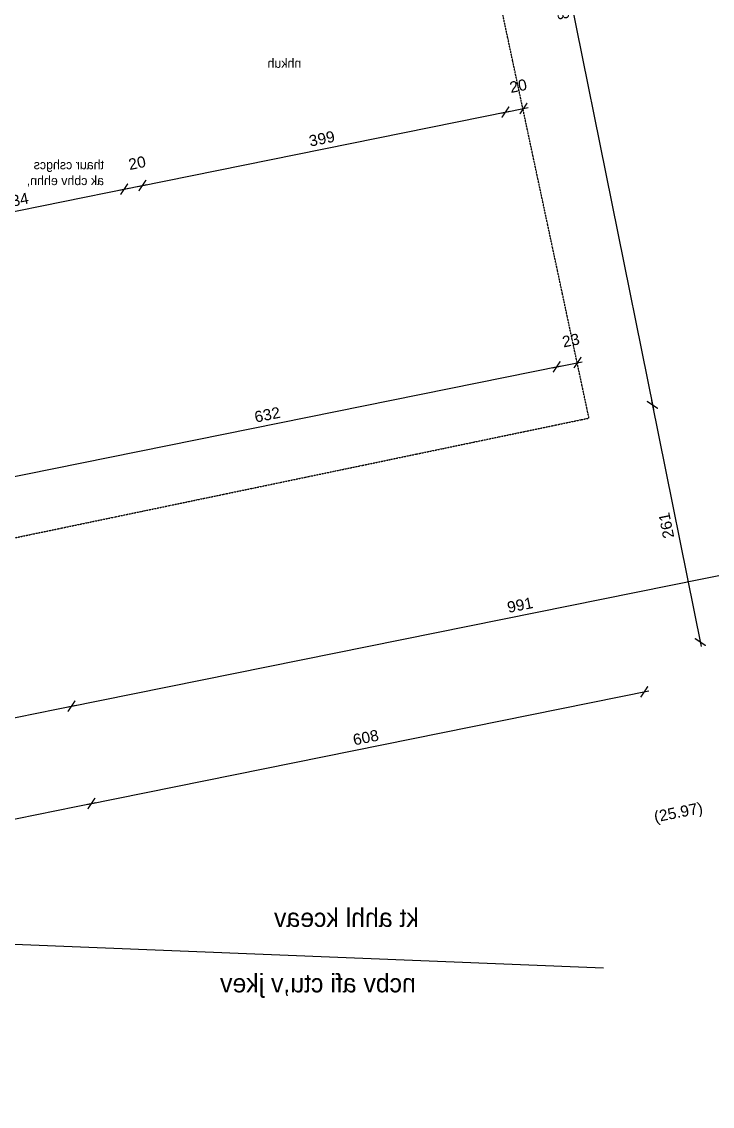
# Model space of a CAD drawing. Header units: inches. Extents: x -17555537 to 12417971, y -67520139 to 3709.
# Drawn here: x 1108 to 1853, y 1507 to 2676 of the extents above; entities that cross this region are included whole.
import ezdxf

# ---------------------------------------------------------------- set-up
doc = ezdxf.new("R2010")
doc.units = ezdxf.units.IN
doc.header["$MEASUREMENT"] = 0
doc.linetypes.add('BORDER2', pattern=[0.875, 0.25, -0.125, 0.25, -0.125, 0, -0.125])
doc.layers.add('A-Anno-Dim 100', color=9, linetype='Continuous')
doc.layers.add('A-Building Line', color=240, linetype='BORDER2')
doc.styles.add('sivan-m', font='SIVAN_M.SHX')
doc.styles.add('sivan_m', font='SIVAN_M.SHX')
doc.styles.get("Standard").update_dxf_attribs({"font": 'Arial.ttf'})
doc.dimstyles.new('Dim', dxfattribs={"dimtxt": 12, "dimasz": 10, "dimexe": 0.18, "dimexo": 0.0625, "dimgap": 5, "dimtad": 1, "dimdec": 0, "dimzin": 0, "dimdsep": 46, "dimtxsty": 'Standard', "dimblk": 'ARCHTICK', "dimblk1": 'ARCHTICK', "dimblk2": 'ARCHTICK', "dimcen": 0.09, "dimdle": 5, "dimse1": 1, "dimse2": 1, "dimadec": 0, "dimazin": 0, "dimtfac": 1, "dimtdec": 0, "dimtofl": 0, "dimtmove": 0, "dimatfit": 3, "dimfxl": 1, "dimtolj": 1, "dimtzin": 0, "dimarcsym": 0})

# ---------------------------------------------------------------- blocks, each defined once
blk = doc.blocks.new('_ArchTick')
at = {"color": 0, "linetype": 'ByBlock', "const_width": 0.15}
blk.add_lwpolyline([(-0.5, -0.5), (0.5, 0.5)], dxfattribs=at)
blk = doc.blocks.new('*D40')
at = {"layer": 'A-Anno-Dim 100', "color": 0, "lineweight": -2, "transparency": 16777216}
blk.add_line((921, 1889.3), (1167, 1938.9), dxfattribs=at)
at = {"layer": 'A-Anno-Dim 100', "color": 0, "lineweight": -2, "transparency": 16777216, "xscale": 10, "yscale": 10, "zscale": 10}
for p, rotation in [((1162.1, 1938), 11.41996264021457), ((925.9, 1890.2), 191.4199626402145)]:
    blk.add_blockref('_ArchTick', p, dxfattribs=dict(at, rotation=rotation))
at = {"layer": 'A-Anno-Dim 100', "color": 0, "transparency": 16777216, "insert": (1041.8, 1924.9), "char_height": 12, "attachment_point": 5, "rotation": 11.42}
blk.add_mtext('\\A1;241', dxfattribs=at)
blk = doc.blocks.new('*D41')
at = {"layer": 'A-Anno-Dim 100', "color": 0, "lineweight": -2, "transparency": 16777216}
blk.add_line((1157.2, 1937), (2138.6, 2135.2), dxfattribs=at)
at = {"layer": 'A-Anno-Dim 100', "color": 0, "lineweight": -2, "transparency": 16777216, "xscale": 10, "yscale": 10, "zscale": 10}
for p, rotation in [((2133.7, 2134.2), 11.41996264021457), ((1162.1, 1938), 191.4199626402145)]:
    blk.add_blockref('_ArchTick', p, dxfattribs=dict(at, rotation=rotation))
at = {"layer": 'A-Anno-Dim 100', "color": 0, "transparency": 16777216, "insert": (1645.7, 2046.9), "char_height": 12, "attachment_point": 5, "rotation": 11.42}
blk.add_mtext('\\A1;991', dxfattribs=at)
blk = doc.blocks.new('*D43')
at = {"layer": 'A-Anno-Dim 100', "color": 0, "lineweight": -2, "transparency": 16777216}
blk.add_line((551.1, 1705.2), (1188.4, 1834), dxfattribs=at)
at = {"layer": 'A-Anno-Dim 100', "color": 0, "lineweight": -2, "transparency": 16777216, "xscale": 10, "yscale": 10, "zscale": 10}
for p, rotation in [((1183.5, 1833), 11.41996264021457), ((556, 1706.2), 191.4199626402145)]:
    blk.add_blockref('_ArchTick', p, dxfattribs=dict(at, rotation=rotation))
at = {"layer": 'A-Anno-Dim 100', "color": 0, "transparency": 16777216, "insert": (867.6, 1780.5), "char_height": 12, "attachment_point": 5, "rotation": 11.42}
blk.add_mtext('\\A1;640', dxfattribs=at)
blk = doc.blocks.new('*D44')
at = {"layer": 'A-Anno-Dim 100', "color": 0, "lineweight": -2, "transparency": 16777216}
blk.add_line((1178.6, 1832), (1784.5, 1954.4), dxfattribs=at)
at = {"layer": 'A-Anno-Dim 100', "color": 0, "lineweight": -2, "transparency": 16777216, "xscale": 10, "yscale": 10, "zscale": 10}
for p, rotation in [((1779.6, 1953.4), 11.41996264021457), ((1183.5, 1833), 191.4199626402145)]:
    blk.add_blockref('_ArchTick', p, dxfattribs=dict(at, rotation=rotation))
at = {"layer": 'A-Anno-Dim 100', "color": 0, "transparency": 16777216, "insert": (1479.4, 1904.1), "char_height": 12, "attachment_point": 5, "rotation": 11.42}
blk.add_mtext('\\A1;608', dxfattribs=at)
blk = doc.blocks.new('*D50')
at = {"layer": 'A-Anno-Dim 100', "color": 0, "lineweight": -2, "transparency": 16777216}
blk.add_line((1060.7, 2177.6), (1690.1, 2304.7), dxfattribs=at)
at = {"layer": 'A-Anno-Dim 100', "color": 0, "lineweight": -2, "transparency": 16777216, "xscale": 10, "yscale": 10, "zscale": 10}
for p, rotation in [((1685.2, 2303.7), 11.41996264021457), ((1065.6, 2178.6), 191.4199626402145)]:
    blk.add_blockref('_ArchTick', p, dxfattribs=dict(at, rotation=rotation))
at = {"layer": 'A-Anno-Dim 100', "color": 0, "transparency": 16777216, "insert": (1373.2, 2252), "char_height": 12, "attachment_point": 5, "rotation": 11.42}
blk.add_mtext('\\A1;632', dxfattribs=at)
blk = doc.blocks.new('*D51')
at = {"layer": 'A-Anno-Dim 100', "color": 0, "lineweight": -2, "transparency": 16777216}
blk.add_line((1680.3, 2302.7), (1712.6, 2309.2), dxfattribs=at)
at = {"layer": 'A-Anno-Dim 100', "color": 0, "lineweight": -2, "transparency": 16777216, "xscale": 10, "yscale": 10, "zscale": 10}
for p, rotation in [((1707.7, 2308.3), 11.41996264021457), ((1685.2, 2303.7), 191.4199626402145)]:
    blk.add_blockref('_ArchTick', p, dxfattribs=dict(at, rotation=rotation))
at = {"layer": 'A-Anno-Dim 100', "color": 0, "transparency": 16777216, "insert": (1700.5, 2332.1), "char_height": 12, "attachment_point": 5, "rotation": 11.42}
blk.add_mtext('\\A1;23', dxfattribs=at)
blk = doc.blocks.new('*D58')
at = {"layer": 'A-Anno-Dim 100', "color": 0, "lineweight": -2, "transparency": 16777216}
blk.add_line((984.5, 2447.8), (1223.8, 2496.2), dxfattribs=at)
at = {"layer": 'A-Anno-Dim 100', "color": 0, "lineweight": -2, "transparency": 16777216, "xscale": 10, "yscale": 10, "zscale": 10}
for p, rotation in [((1218.9, 2495.2), 11.41996264021457), ((989.4, 2448.8), 191.4199626402145)]:
    blk.add_blockref('_ArchTick', p, dxfattribs=dict(at, rotation=rotation))
at = {"layer": 'A-Anno-Dim 100', "color": 0, "transparency": 16777216, "insert": (1101.9, 2482.9), "char_height": 12, "attachment_point": 5, "rotation": 11.42}
blk.add_mtext('\\A1;234', dxfattribs=at)
blk = doc.blocks.new('*D59')
at = {"layer": 'A-Anno-Dim 100', "color": 0, "lineweight": -2, "transparency": 16777216}
blk.add_line((1214, 2494.2), (1243.4, 2500.1), dxfattribs=at)
at = {"layer": 'A-Anno-Dim 100', "color": 0, "lineweight": -2, "transparency": 16777216, "xscale": 10, "yscale": 10, "zscale": 10}
for p, rotation in [((1218.9, 2495.2), 191.4199626402145), ((1238.5, 2499.1), 11.41996264021457)]:
    blk.add_blockref('_ArchTick', p, dxfattribs=dict(at, rotation=rotation))
at = {"layer": 'A-Anno-Dim 100', "color": 0, "transparency": 16777216, "insert": (1232.8, 2523.3), "char_height": 12, "attachment_point": 5, "rotation": 11.42}
blk.add_mtext('\\A1;20', dxfattribs=at)
blk = doc.blocks.new('*D60')
at = {"layer": 'A-Anno-Dim 100', "color": 0, "lineweight": -2, "transparency": 16777216}
blk.add_line((1233.6, 2498.1), (1634.8, 2579.2), dxfattribs=at)
at = {"layer": 'A-Anno-Dim 100', "color": 0, "lineweight": -2, "transparency": 16777216, "xscale": 10, "yscale": 10, "zscale": 10}
for p, rotation in [((1629.9, 2578.2), 11.41996264021457), ((1238.5, 2499.1), 191.4199626402145)]:
    blk.add_blockref('_ArchTick', p, dxfattribs=dict(at, rotation=rotation))
at = {"layer": 'A-Anno-Dim 100', "color": 0, "transparency": 16777216, "insert": (1432, 2549.5), "char_height": 12, "attachment_point": 5, "rotation": 11.42}
blk.add_mtext('\\A1;399', dxfattribs=at)
blk = doc.blocks.new('*D61')
at = {"layer": 'A-Anno-Dim 100', "color": 0, "lineweight": -2, "transparency": 16777216}
blk.add_line((1625, 2577.2), (1654.3, 2583.1), dxfattribs=at)
at = {"layer": 'A-Anno-Dim 100', "color": 0, "lineweight": -2, "transparency": 16777216, "xscale": 10, "yscale": 10, "zscale": 10}
for p, rotation in [((1629.9, 2578.2), 191.4199626402145), ((1649.4, 2582.1), 11.41996264021457)]:
    blk.add_blockref('_ArchTick', p, dxfattribs=dict(at, rotation=rotation))
at = {"layer": 'A-Anno-Dim 100', "color": 0, "transparency": 16777216, "insert": (1643.7, 2606.3), "char_height": 12, "attachment_point": 5, "rotation": 11.42}
blk.add_mtext('\\A1;20', dxfattribs=at)
blk = doc.blocks.new('*D127')
at = {"layer": 'A-Anno-Dim 100', "color": 0, "lineweight": -2, "transparency": 16777216}
blk.add_line((1613.2, 3130), (1789.4, 2257.7), dxfattribs=at)
at = {"layer": 'A-Anno-Dim 100', "color": 0, "lineweight": -2, "transparency": 16777216, "xscale": 10, "yscale": 10, "zscale": 10}
for p, rotation in [((1614.2, 3125.1), 101.4199626402146), ((1788.4, 2262.6), 281.4199626402146)]:
    blk.add_blockref('_ArchTick', p, dxfattribs=dict(at, rotation=rotation))
at = {"layer": 'A-Anno-Dim 100', "color": 0, "transparency": 16777216, "insert": (1690.5, 2691.6), "char_height": 12, "attachment_point": 5, "rotation": 101.42}
blk.add_mtext('\\A1;880', dxfattribs=at)
blk = doc.blocks.new('*D128')
at = {"layer": 'A-Anno-Dim 100', "color": 0, "lineweight": -2, "transparency": 16777216}
blk.add_line((1787.4, 2267.5), (1841, 2002.1), dxfattribs=at)
at = {"layer": 'A-Anno-Dim 100', "color": 0, "lineweight": -2, "transparency": 16777216, "xscale": 10, "yscale": 10, "zscale": 10}
for p, rotation in [((1788.4, 2262.6), 101.4199626402146), ((1840, 2007), 281.4199626402146)]:
    blk.add_blockref('_ArchTick', p, dxfattribs=dict(at, rotation=rotation))
at = {"layer": 'A-Anno-Dim 100', "color": 0, "transparency": 16777216, "insert": (1803.4, 2132.6), "char_height": 12, "attachment_point": 5, "rotation": 101.42}
blk.add_mtext('\\A1;261', dxfattribs=at)

msp = doc.modelspace()

# ---------------------------------------------------------------- linework, layer by layer
at = {"layer": 'A-Anno-Dim 100'}
msp.add_lwpolyline([(822.5, 1692.6), (1735.8, 1655.9)], dxfattribs=at)
at = {"layer": 'A-Building Line', "color": 7}
msp.add_lwpolyline([(1536.1, 3109), (447.7, 2883.8), (568.9, 2284), (444.4, 2258.8), (546.9, 1751.4), (933.2, 1829.4), (884.2, 2074.2), (1720, 2248.4)], close=True, dxfattribs=at)

# ---------------------------------------------------------------- texts
at = {"layer": 'A-Anno-Dim 100', "text_generation_flag": 2}
for s, height, style, p in [('nhkuh', 10, 'sivan_m', (1409.8, 2625.9)), ('thaur cshgcs', 10, 'sivan_m', (1197.1, 2516.6)), ('ak cbhv ehhn,', 10, 'sivan_m', (1197.1, 2499.5)), ('kt ahhl kceav', 20, 'sivan-m', (1536.5, 1700, 74975)), ('ncbv afi ctu,v jkev', 20, 'sivan-m', (1533.3, 1629.4, 74975))]:
    msp.add_text(s, height=height, dxfattribs=dict(at, style=style)).set_placement(p)
at = {"layer": 'A-Anno-Dim 100'}
msp.add_text('(25.97)', height=12, rotation=11.1176, dxfattribs=at).set_placement((1791.4, 1812.6, 25))

# ---------------------------------------------------------------- dimensions: what is measured, and where the dimension line sits
for base, p1, p2, angle, picture, middle in [((1788.4, 2262.6), (1536.5, 3109.4, 25), (1719.9, 2248.7), 101.42, '*D127', (1690.5, 2691.6)), ((1649.4, 2582.1, 25), (1638.3, 2536.7), (1659.3, 2533.3, 25), 11.42, '*D61', (1643.7, 2606.3, 25)), ((1629.9, 2578.2, 25), (1246.9, 2457.6), (1638.3, 2536.7), 11.42, '*D60', (1432, 2549.5, 25)), ((1238.5, 2499.1, 25), (1227.3, 2453.6), (1246.9, 2457.6), 11.42, '*D59', (1232.8, 2523.3, 25)), ((1218.9, 2495.2, 25), (998.2, 2404.9, 25), (1227.3, 2453.6), 11.42, '*D58', (1101.9, 2482.9, 25)), ((1707.7, 2308.3, 25), (1692.7, 2266.5, 25), (1715.2, 2271, 25), 11.42, '*D51', (1700.5, 2332.1, 25)), ((1685.2, 2303.7, 25), (1074.7, 2133.6), (1692.7, 2266.5, 25), 11.42, '*D50', (1373.2, 2252, 25)), ((1840, 2007), (1719.9, 2248.7), (1762.5, 1991.4), 101.42, '*D128', (1803.4, 2132.6)), ((1779.6, 1953.4, 25), (1173.9, 1880.6, 25), (1720, 2248.7), 11.42, '*D44', (1479.4, 1904.1, 25)), ((2133.7, 2134.2, 25), (1167.7, 1910, 25), (2141.2, 2097, 25), 11.42, '*D41', (1645.7, 2046.9, 25)), ((1162.1, 1938, 25), (932.1, 1859.6, 25), (1167.7, 1910, 25), 11.42, '*D40', (1041.8, 1924.9, 25)), ((1183.5, 1833, 25), (546.9, 1751.4, 25), (1173.9, 1880.6, 25), 11.42, '*D43', (867.6, 1780.5, 25))]:
    dim = msp.add_linear_dim(base=base, p1=p1, p2=p2, angle=angle, dimstyle='Dim', override={"dimtmove": 1}, dxfattribs=at)
    dim.commit()
    dim.dimension.update_dxf_attribs({"geometry": picture, "text_midpoint": middle})

doc.saveas('drawing.dxf')
